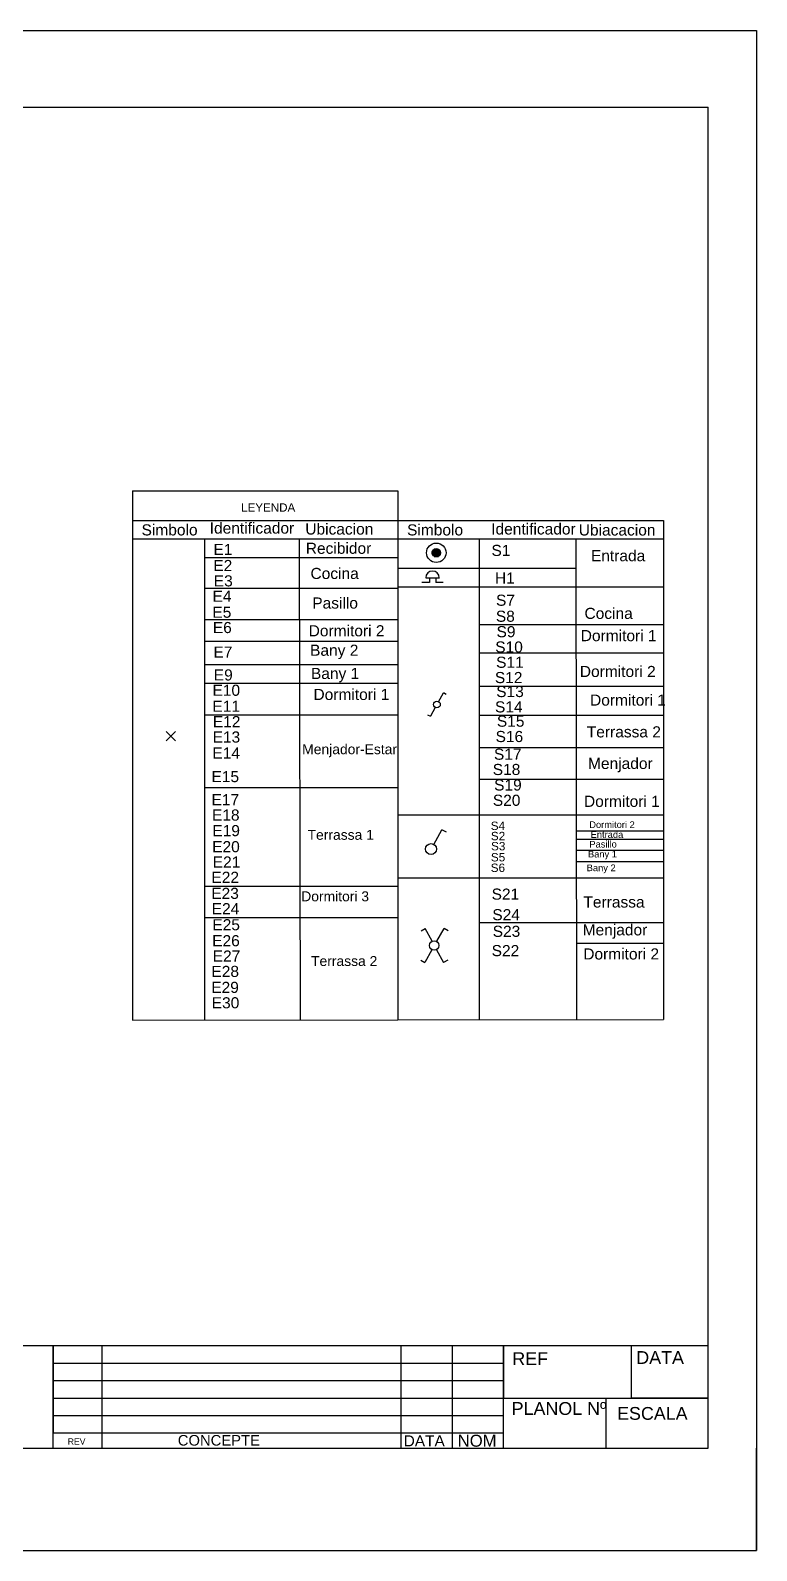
# Model space of a CAD drawing. Header units: millimetres. Extents: x 2377 to 4712, y -254 to 3188.
# Drawn here: x 4567 to 4708.9, y 1677.7 to 1974.7 of the extents above; entities that cross this region are included whole.
import ezdxf

# ---------------------------------------------------------------- set-up
doc = ezdxf.new("R2010")
doc.units = ezdxf.units.MM
doc.linetypes.add('ACAD_ISO03W100', pattern=[30, 12, -18])
doc.styles.get("Standard").update_dxf_attribs({"font": 'arial.ttf'})

# ---------------------------------------------------------------- blocks, each defined once
blk = doc.blocks.new('*X32')
at = {"color": 0}
for p, q in [((254.99, 82.25), (257.18, 82.25)), ((255, 81.66), (255, 82.29)), ((255.09, 82.5), (257.09, 82.5)), ((255.25, 81.21), (255.25, 82.73)), ((255.26, 82.75), (256.91, 82.75)), ((255.5, 81.01), (255.5, 82.94)), ((255.61, 83), (256.56, 83)), ((255.75, 80.9), (255.75, 83.05)), ((256, 80.85), (256, 83.1)), ((256.25, 80.86), (256.25, 83.09)), ((256.5, 80.92), (256.5, 83.03)), ((256.75, 81.06), (256.75, 82.89)), ((257, 81.31), (257, 82.64)), ((254.96, 82), (257.22, 82)), ((254.98, 81.75), (257.19, 81.75)), ((255.06, 81.5), (257.11, 81.5)), ((255.22, 81.25), (256.95, 81.25)), ((255.51, 81), (256.66, 81))]:
    blk.add_line(p, q, dxfattribs=at)

msp = doc.modelspace()

# ---------------------------------------------------------------- linework, layer by layer
for p, q in [((4288.87, 1974.71), (4708.87, 1974.71)), ((4708.87, 1974.71), (4708.87, 1677.71)), ((4708.87, 1974.71), (4708.87, 1959.71)), ((4303.92, 1959.71), (4699.41, 1959.71)), ((4699.41, 1697.71), (4699.41, 1959.71)), ((4699.41, 1717.71), (4303.92, 1717.71)), ((4571.42, 1697.71), (4571.42, 1717.71)), ((4571.42, 1717.71), (4571.42, 1714.31)), ((4580.98, 1697.71), (4580.98, 1717.71)), ((4639.43, 1697.71), (4639.43, 1717.71)), ((4649.43, 1697.71), (4649.43, 1717.71)), ((4659.43, 1697.71), (4659.43, 1717.71)), ((4659.43, 1717.71), (4659.43, 1707.51)), ((4684.45, 1707.51), (4684.45, 1717.71)), ((4699.41, 1697.71), (4699.41, 1717.71)), ((4571.42, 1714.31), (4659.43, 1714.31)), ((4571.42, 1714.31), (4571.42, 1710.91)), ((4571.42, 1710.91), (4659.43, 1710.91)), ((4571.42, 1710.91), (4571.42, 1707.51)), ((4571.42, 1707.51), (4659.43, 1707.51)), ((4571.42, 1707.51), (4571.42, 1704.11)), ((4659.43, 1707.51), (4699.41, 1707.51)), ((4659.43, 1707.51), (4679.42, 1707.51)), ((4679.42, 1707.51), (4679.42, 1697.71)), ((4699.41, 1707.51), (4684.45, 1707.51)), ((4571.42, 1704.11), (4571.42, 1700.71)), ((4571.42, 1704.11), (4659.43, 1704.11)), ((4571.42, 1700.71), (4659.43, 1700.71)), ((4501.42, 1697.71), (4571.42, 1697.71)), ((4571.42, 1697.71), (4580.98, 1697.71)), ((4580.98, 1697.71), (4639.43, 1697.71)), ((4639.43, 1697.71), (4649.43, 1697.71)), ((4649.43, 1697.71), (4659.43, 1697.71)), ((4659.43, 1697.71), (4679.42, 1697.71)), ((4679.42, 1697.71), (4699.41, 1697.71)), ((4708.87, 1677.71), (4708.87, 1697.71)), ((4288.87, 1677.71), (4708.87, 1677.71))]:
    msp.add_line(p, q)
at = {"ltscale": 0.4, "transparency": 33554687}
for p, q in [((4586.91, 1884.74), (4638.79, 1884.74)), ((4586.91, 1878.98), (4638.79, 1878.98)), ((4638.79, 1878.98), (4690.67, 1878.98)), ((4586.91, 1875.37), (4638.79, 1875.37)), ((4638.79, 1875.37), (4690.67, 1875.37)), ((4638.79, 1875.37), (4690.67, 1875.37)), ((4638.79, 1869.67), (4673.57, 1869.67)), ((4638.79, 1865.97), (4690.67, 1865.97))]:
    msp.add_line(p, q, dxfattribs=at)
at = {"transparency": 33554687}
for p, q in [((4586.91, 1884.74), (4586.91, 1781.32)), ((4638.79, 1884.74), (4638.79, 1781.32)), ((4638.79, 1878.98), (4638.79, 1821.43)), ((4690.67, 1878.98), (4690.67, 1781.49)), ((4600.99, 1875.37), (4600.99, 1781.32)), ((4619.51, 1875.37), (4619.66, 1781.37)), ((4654.67, 1875.37), (4654.67, 1781.5)), ((4673.56, 1875.37), (4673.71, 1781.46)), ((4600.99, 1871.73), (4638.79, 1871.73)), ((4600.99, 1865.77), (4638.79, 1865.77)), ((4644.95, 1866.85), (4643.48, 1866.85)), ((4644.23, 1867.77), (4646.88, 1867.77)), ((4644.95, 1867.77), (4644.95, 1866.85)), ((4646.16, 1867.77), (4646.16, 1866.85)), ((4647.62, 1866.85), (4646.16, 1866.85)), ((4600.99, 1859.59), (4638.79, 1859.59)), ((4654.67, 1858.63), (4690.67, 1858.63)), ((4600.99, 1855.38), (4638.79, 1855.38)), ((4600.99, 1850.84), (4638.79, 1850.84)), ((4654.67, 1853.08), (4690.67, 1853.08)), ((4600.99, 1847.15), (4638.79, 1847.15)), ((4646.72, 1843.56), (4647.68, 1845.29)), ((4648.22, 1844.99), (4647.68, 1845.29)), ((4654.67, 1846.6), (4690.67, 1846.6)), ((4646.09, 1842.43), (4645.13, 1840.71)), ((4600.99, 1840.96), (4638.79, 1840.96)), ((4644.59, 1841.01), (4645.13, 1840.71)), ((4654.67, 1840.95), (4690.67, 1840.95)), ((4595.34, 1835.88), (4593.48, 1837.75)), ((4593.48, 1835.88), (4595.34, 1837.75)), ((4654.67, 1834.64), (4690.67, 1834.64)), ((4600.99, 1826.78), (4638.79, 1826.78)), ((4654.67, 1828.44), (4690.67, 1828.44)), ((4638.79, 1821.43), (4690.67, 1821.43)), ((4645.77, 1815.69), (4647.36, 1818.55)), ((4648.26, 1818.04), (4647.36, 1818.55)), ((4673.66, 1818.3), (4690.67, 1818.3)), ((4673.66, 1816.71), (4690.67, 1816.71)), ((4673.66, 1814.55), (4690.67, 1814.55)), ((4673.66, 1812.32), (4690.67, 1812.32)), ((4638.79, 1809.17), (4690.67, 1809.17)), ((4600.99, 1807.53), (4638.79, 1807.53)), ((4638.79, 1808.2), (4638.79, 1808.2)), ((4600.99, 1801.38), (4638.79, 1801.38)), ((4654.67, 1800.44), (4690.67, 1800.44)), ((4643.31, 1798.81), (4644.11, 1799.25)), ((4645.49, 1796.75), (4644.11, 1799.25)), ((4646.4, 1796.75), (4647.79, 1799.25)), ((4648.59, 1798.81), (4647.79, 1799.25)), ((4645.41, 1795.11), (4644.03, 1792.61)), ((4646.32, 1795.11), (4647.71, 1792.61)), ((4673.69, 1796.4), (4690.67, 1796.4)), ((4643.23, 1793.05), (4644.03, 1792.61)), ((4648.51, 1793.05), (4647.71, 1792.61)), ((4586.91, 1781.32), (4690.67, 1781.49))]:
    msp.add_line(p, q, dxfattribs=at)
for centre, radius in [((4646.28, 1872.65), 1.9), ((4646.28, 1872.65), 0.816), ((4646.41, 1843), 0.648), ((4645.25, 1814.76), 1.07), ((4645.87, 1795.93), 0.938)]:
    msp.add_circle(centre, radius, dxfattribs=at)
msp.add_arc((4645.55, 1867.77), 1.32, 0, 180, dxfattribs=at)

# ---------------------------------------------------------------- block references
at = {"transparency": 33554687, "xscale": 0.7225945423536014, "yscale": 0.7225945423536014, "zscale": 0.7225945423536014}
msp.add_blockref('*X32', (4461.24, 1813.42), dxfattribs=at)

# ---------------------------------------------------------------- texts
at = {"transparency": 33554687, "insert": (4608.14, 1882.31), "char_height": 1.623, "attachment_point": 1}
msp.add_mtext_dynamic_manual_height_columns('LEYENDA', width=31.33, gutter_width=8.11, heights=[0], dxfattribs=at)
at = {"color": 165, "linetype": 'ACAD_ISO03W100', "true_color": 0x5e67af, "transparency": 33554687, "attachment_point": 1}
for s, width, gutter_width, insert, char_height in [('{\\C256;Simbolo}', 12.7968, 10.85, (4588.69, 1878.21), 2.1694), ('{\\C256;Identificador}', 12.7968, 10.85, (4602.01, 1878.57), 2.1694), ('{\\C256;Ubicacion}', 12.7968, 10.85, (4620.68, 1878.38), 2.1694), ('{\\C256;Simbolo}', 12.7968, 10.85, (4640.57, 1878.21), 2.1694), ('{\\C256;Identificador}', 12.7968, 10.85, (4657.01, 1878.39), 2.1694), ('{\\C256;Ubiacacion}', 12.7968, 10.85, (4674.12, 1878.19), 2.1694), ('{\\C256;E1}', 12.7968, 10.85, (4602.74, 1874.38), 2.169), ('{\\C256;Recibidor}', 12.7968, 10.85, (4620.78, 1874.62), 2.1694), ('{\\C256;S1}', 12.7968, 10.85, (4657.06, 1874.2), 2.169), ('{\\C256;E2}', 12.7968, 10.85, (4602.71, 1871.25), 2.169), ('{\\C256;Entrada}', 12.7968, 10.85, (4676.5, 1873.17), 2.1694), ('{\\C256;E3}', 12.7968, 10.85, (4602.8, 1868.25), 2.169), ('{\\C256;Cocina}', 12.7968, 10.85, (4621.7, 1869.7), 2.1694), ('{\\C256;H1}', 12.7968, 10.85, (4657.75, 1868.8), 2.169), ('{\\C256;E4}', 12.7968, 10.85, (4602.55, 1865.25), 2.169), ('{\\C256;Pasillo}', 12.7968, 10.85, (4622.05, 1863.92), 2.1694), ('{\\C256;S7}', 12.7968, 10.85, (4657.95, 1864.47), 2.169), ('{\\C256;E5}', 12.7968, 10.85, (4602.53, 1862.13), 2.169), ('{\\C256;S8}', 12.7968, 10.85, (4657.92, 1861.34), 2.169), ('{\\C256;Cocina}', 12.7968, 10.85, (4675.24, 1861.9), 2.1694), ('{\\C256;E6}', 12.7968, 10.85, (4602.62, 1859.13), 2.169), ('{\\C256;Dormitori 2}', 18.056, 10.85, (4621.34, 1858.5), 2.1694), ('{\\C256;S9}', 12.7968, 10.85, (4658.05, 1858.32), 2.169), ('{\\C256;Dormitori 1}', 14.9681, 10.85, (4674.51, 1857.55), 2.1694), ('{\\C256;E7}', 12.7968, 10.85, (4602.74, 1854.34), 2.169), ('{\\C256;Bany 2}', 18.056, 10.85, (4621.62, 1854.7), 2.1694), ('{\\C256;S10}', 12.7968, 10.85, (4657.8, 1855.33), 2.1694), ('{\\C256;S11}', 12.7968, 10.85, (4657.97, 1852.35), 2.1694), ('{\\C256;Dormitori 2}', 14.9681, 10.85, (4674.33, 1850.55), 2.1694), ('{\\C256;E9}', 12.7968, 10.85, (4602.8, 1849.87), 2.169), ('{\\C256;Bany 1}', 18.056, 10.85, (4621.79, 1850.16), 2.1694), ('{\\C256;S12}', 12.7968, 10.85, (4657.73, 1849.36), 2.1694), ('{\\C256;E10}', 12.7968, 10.85, (4602.55, 1846.88), 2.1694), ('{\\C256;Dormitori 1}', 18.056, 10.85, (4622.28, 1846.06), 2.1694), ('{\\C256;S13}', 12.7968, 10.85, (4657.99, 1846.63), 2.1694), ('{\\C256;Dormitori 1}', 15.8645, 10.85, (4676.33, 1844.96), 2.1694), ('{\\C256;E11}', 12.7968, 10.85, (4602.53, 1843.75), 2.1694), ('{\\C256;S14}', 12.7968, 10.85, (4657.75, 1843.63), 2.1694), ('{\\C256;E12}', 12.7968, 10.85, (4602.62, 1840.75), 2.1694), ('{\\C256;S15}', 12.7968, 10.85, (4658.12, 1840.84), 2.1694), ('{\\C256;Terrassa 2}', 17.0632, 10.85, (4675.69, 1838.75), 2.1694), ('{\\C256;E13}', 12.7968, 10.85, (4602.57, 1837.74), 2.1694), ('{\\C256;S16}', 12.7968, 10.85, (4657.87, 1837.84), 2.1694), ('{\\C256;E14}', 12.7968, 10.85, (4602.54, 1834.62), 2.1694), ('{\\C256;Menjador-Estar}', 18.056, 10.85, (4620.08, 1835.24), 1.94), ('{\\C256;S17}', 12.7968, 10.85, (4657.55, 1834.39), 2.1694), ('{\\C256;Menjador}', 12.7968, 10.85, (4675.93, 1832.59), 2.1694), ('{\\C256;E15}', 12.7968, 10.85, (4602.35, 1830.01), 2.1694), ('{\\C256;S18}', 12.7968, 10.85, (4657.31, 1831.4), 2.1694), ('{\\C256;S19}', 12.7968, 10.85, (4657.58, 1828.37), 2.1694), ('{\\C256;E17}', 12.7968, 10.85, (4602.36, 1825.5), 2.1694), ('{\\C256;S20}', 12.7968, 10.85, (4657.33, 1825.38), 2.1694), ('{\\C256;Dormitori 1}', 14.9681, 10.85, (4675.14, 1825.18), 2.1694), ('{\\C256;E18}', 12.7968, 10.85, (4602.45, 1822.5), 2.1694), ('{\\C256;E19}', 12.7968, 10.85, (4602.52, 1819.45), 2.1694), ('{\\C256;Terrassa 1}', 18.056, 10.85, (4621.13, 1818.52), 1.94), ('{\\C256;S4}', 9.6637, 8.19, (4656.92, 1820.13), 1.638), ('{\\C256;S2}', 9.6637, 8.19, (4656.95, 1818.13), 1.638), ('{\\C256;Dormitori 2}', 9.2019, 6.51, (4676.17, 1820.19), 1.3027), ('{\\C256;Entrada}', 7.6844, 6.51, (4676.44, 1818.25), 1.3027), ('{\\C256;Entrada}', 7.6844, 6.51, (4676.44, 1818.25), 1.3027), ('{\\C256;E20}', 12.7968, 10.85, (4602.49, 1816.32), 2.1694), ('{\\C256;S3}', 9.6637, 8.19, (4656.98, 1816.15), 1.638), ('{\\C256;Pasillo}', 7.6844, 6.51, (4676.19, 1816.37), 1.3027), ('{\\C256;E21}', 12.7968, 10.85, (4602.59, 1813.32), 2.1694), ('{\\C256;S6}', 9.6637, 8.19, (4656.92, 1811.93), 1.638), ('{\\C256;S5}', 9.6637, 8.19, (4656.95, 1813.99), 1.638), ('{\\C256;Bany 2}', 7.6844, 6.51, (4675.67, 1811.75), 1.3027), ('{\\C256;Bany 1}', 7.6844, 6.51, (4675.92, 1814.43), 1.3027), ('{\\C256;E22}', 12.7968, 10.85, (4602.34, 1810.33), 2.1694), ('{\\C256;E23}', 12.7968, 10.85, (4602.31, 1807.2), 2.1694), ('{\\C256;Dormitori 3}', 18.056, 10.85, (4619.89, 1806.5), 1.94), ('{\\C256;S21}', 12.7968, 10.85, (4657.09, 1807.05), 2.1694), ('{\\C256;E24}', 12.7968, 10.85, (4602.4, 1804.2), 2.1694), ('{\\C256;S24}', 12.7968, 10.85, (4657.23, 1803.03), 2.1694), ('{\\C256;Terrassa}', 12.7968, 10.85, (4675.03, 1805.51), 2.1694), ('{\\C256;E25}', 12.7968, 10.85, (4602.52, 1801.07), 2.1694), ('{\\C256;Menjador}', 12.7968, 10.85, (4674.88, 1800.07), 2.1694), ('{\\C256;E26}', 12.7968, 10.85, (4602.49, 1797.95), 2.1694), ('{\\C256;S23}', 12.7968, 10.85, (4657.3, 1799.78), 2.1694), ('{\\C256;E27}', 12.7968, 10.85, (4602.59, 1794.95), 2.1694), ('{\\C256;Terrassa 2}', 18.056, 10.85, (4621.81, 1793.86), 1.94), ('{\\C256;S22}', 12.7968, 10.85, (4657.1, 1796.01), 2.1694), ('{\\C256;Dormitori 2}', 16.5883, 10.85, (4675, 1795.36), 2.1694), ('{\\C256;E28}', 12.7968, 10.85, (4602.34, 1791.95), 2.1694), ('{\\C256;E29}', 12.7968, 10.85, (4602.31, 1788.83), 2.1694), ('{\\C256;E30}', 12.7968, 10.85, (4602.4, 1785.82), 2.1694)]:
    msp.add_mtext_dynamic_manual_height_columns(s, width=width, gutter_width=gutter_width, heights=[0], dxfattribs=dict(at, insert=insert, char_height=char_height))
at = {"attachment_point": 1}
for s, width, gutter_width, heights, insert, char_height in [('DATA', 13.3924, 12.5, [0], (4685.36, 1716.68), 2.5), ('REF', 14.591, 12.5, [0], (4661.14, 1716.45), 2.5), ('PLANOL Nº', 23.5912, 12.5, [4.44], (4661, 1706.72), 2.5), ('ESCALA', 18.9792, 12.5, [0], (4681.61, 1705.76), 2.5), ('REV', 3.8206, 6.05, [0], (4574.26, 1699.63), 1.209), ('CONCEPTE', 3.309, 10.34, [0], (4595.77, 1700.29), 2.068), ('DATA', 8.5845, 10.78, [0], (4639.91, 1700.23), 2.155), ('NOM', 9.2865, 11.66, [0], (4650.46, 1700.34), 2.331)]:
    msp.add_mtext_dynamic_manual_height_columns(s, width=width, gutter_width=gutter_width, heights=heights, dxfattribs=dict(at, insert=insert, char_height=char_height))

doc.saveas('drawing.dxf')
